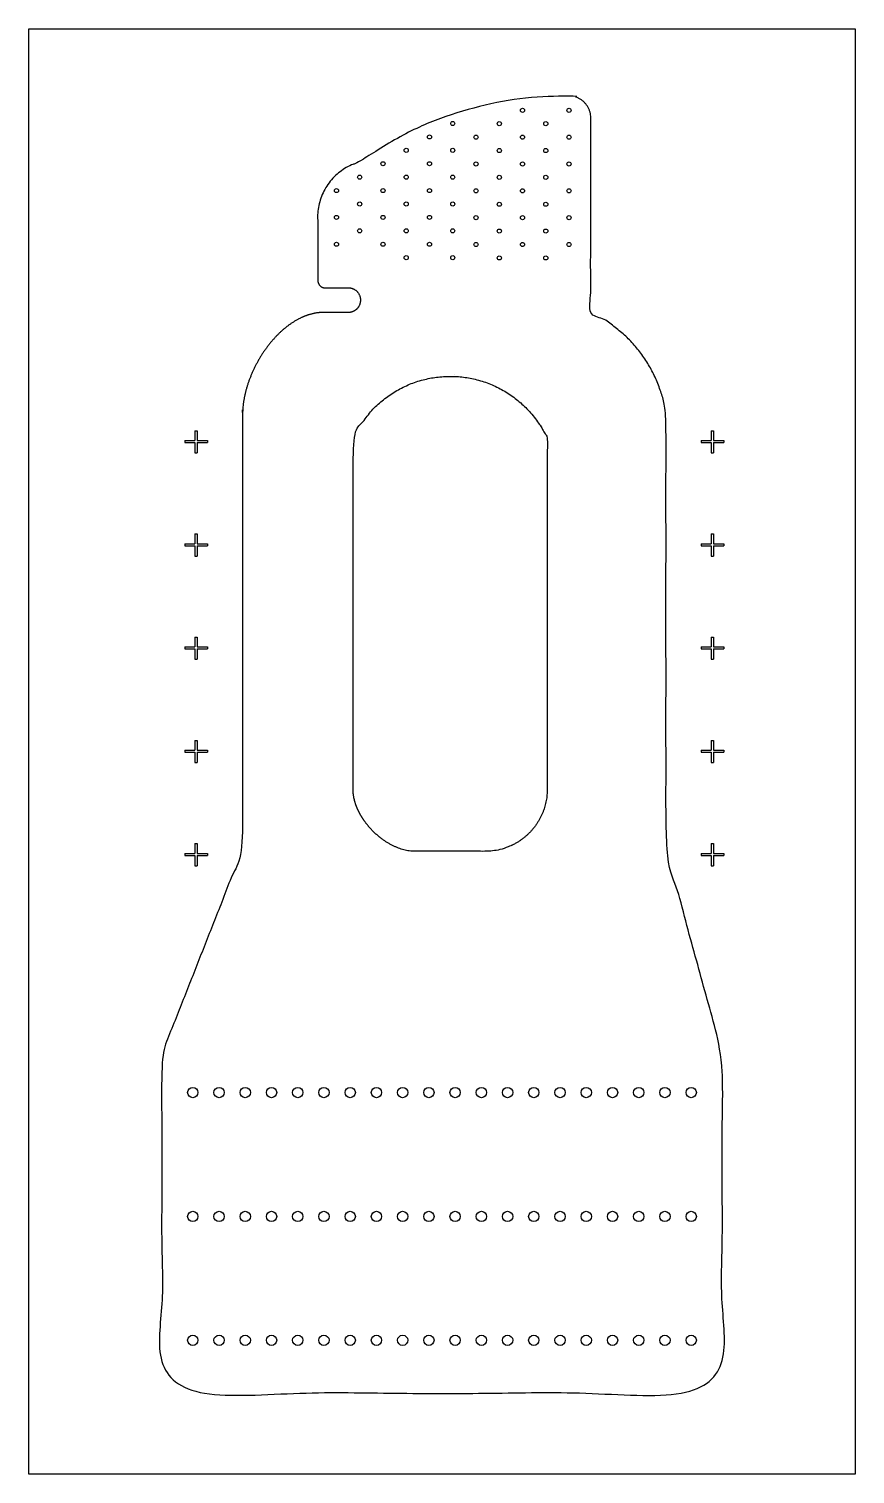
# Model space of a CAD drawing. Header units: millimetres. Extents: x 12 to 52, y 9.8 to 79.8.
import ezdxf

# ---------------------------------------------------------------- set-up
doc = ezdxf.new("R2010")
doc.units = ezdxf.units.MM

# ---------------------------------------------------------------- blocks, each defined once
blk = doc.blocks.new('*U9')
for p, q in [((-0.55, 0.064), (-0.069, 0.064)), ((-0.55, 0.064), (-0.55, -0.036)), ((-0.069, 0.536), (-0.069, 0.064)), ((-0.069, 0.536), (0.05, 0.536)), ((0.05, 0.536), (0.05, 0.064)), ((0.05, 0.064), (0.55, 0.064)), ((0.55, 0.064), (0.55, -0.036)), ((-0.55, -0.036), (-0.069, -0.036)), ((-0.069, -0.036), (-0.069, -0.536)), ((-0.069, -0.536), (0.05, -0.536)), ((0.05, -0.036), (0.55, -0.036)), ((0.05, -0.036), (0.05, -0.536))]:
    blk.add_line(p, q)
blk = doc.blocks.new('*U10')
at = {"color": 0, "linetype": 'ByBlock', "lineweight": -2}
for p in [(0, 20), (25, 20), (0, 15), (25, 15), (0, 10), (25, 10), (0, 5), (25, 5), (0, 0), (25, 0)]:
    blk.add_blockref('*U9', p, dxfattribs=at)
blk = doc.blocks.new('*U11')
blk.add_circle((0, 0), 0.25)
blk = doc.blocks.new('*U12')
at = {"color": 0, "linetype": 'ByBlock', "lineweight": -2}
for p in [(0, 0), (1.27, 0), (2.54, 0), (3.81, 0), (5.08, 0), (6.35, 0), (7.62, 0), (8.89, 0), (10.16, 0), (11.43, 0), (12.7, 0), (13.97, 0), (15.24, 0), (16.51, 0), (17.78, 0), (19.05, 0), (20.32, 0), (21.59, 0), (22.86, 0), (24.13, 0), (0, -6), (1.27, -6), (2.54, -6), (3.81, -6), (5.08, -6), (6.35, -6), (7.62, -6), (8.89, -6), (10.16, -6), (11.43, -6), (12.7, -6), (13.97, -6), (15.24, -6), (16.51, -6), (17.78, -6), (19.05, -6), (20.32, -6), (21.59, -6), (22.86, -6), (24.13, -6), (0, -12), (1.27, -12), (2.54, -12), (3.81, -12), (5.08, -12), (6.35, -12), (7.62, -12), (8.89, -12), (10.16, -12), (11.43, -12), (12.7, -12), (13.97, -12), (15.24, -12), (16.51, -12), (17.78, -12), (19.05, -12), (20.32, -12), (21.59, -12), (22.86, -12), (24.13, -12)]:
    blk.add_blockref('*U11', p, dxfattribs=at)
blk = doc.blocks.new('*U32')
blk.add_circle((0, 0), 0.1)
blk = doc.blocks.new('*U33')
at = {"color": 0, "linetype": 'ByBlock', "lineweight": -2}
for p in [(0, 0), (0, -1.3), (0, -2.6)]:
    blk.add_blockref('*U32', p, dxfattribs=at)
blk = doc.blocks.new('*U34')
blk.add_circle((0, 0), 0.1)
blk = doc.blocks.new('*U35')
at = {"color": 0, "linetype": 'ByBlock', "lineweight": -2}
for p in [(0, 0), (0, -1.3), (0, -2.6)]:
    blk.add_blockref('*U34', p, dxfattribs=at)
blk = doc.blocks.new('*U36')
blk.add_circle((0, 0), 0.1)
blk = doc.blocks.new('*U37')
at = {"color": 0, "linetype": 'ByBlock', "lineweight": -2}
for p in [(0, 0), (0, -1.3), (0, -2.6), (0, -3.9)]:
    blk.add_blockref('*U36', p, dxfattribs=at)
blk = doc.blocks.new('*U38')
blk.add_circle((0, 0), 0.1)
blk = doc.blocks.new('*U39')
at = {"color": 0, "linetype": 'ByBlock', "lineweight": -2}
for p in [(0, 0), (0, -1.3), (0, -2.6), (0, -3.9), (0, -5.2)]:
    blk.add_blockref('*U38', p, dxfattribs=at)
blk = doc.blocks.new('*U40')
blk.add_circle((0, 0), 0.1)
blk = doc.blocks.new('*U41')
at = {"color": 0, "linetype": 'ByBlock', "lineweight": -2}
for p in [(0, 0), (0, -1.3), (0, -2.6), (0, -3.9), (0, -5.2)]:
    blk.add_blockref('*U40', p, dxfattribs=at)
blk = doc.blocks.new('*U42')
blk.add_circle((0, 0), 0.1)
blk = doc.blocks.new('*U43')
at = {"color": 0, "linetype": 'ByBlock', "lineweight": -2}
for p in [(0, 0), (0, -1.3), (0, -2.6), (0, -3.9), (0, -5.2), (0, -6.5)]:
    blk.add_blockref('*U42', p, dxfattribs=at)
blk = doc.blocks.new('*U44')
blk.add_circle((0, 0), 0.1)
blk = doc.blocks.new('*U45')
at = {"color": 0, "linetype": 'ByBlock', "lineweight": -2}
for p in [(0, 0), (0, -1.3), (0, -2.6), (0, -3.9), (0, -5.2)]:
    blk.add_blockref('*U44', p, dxfattribs=at)
blk = doc.blocks.new('*U46')
blk.add_circle((0, 0), 0.1)
blk = doc.blocks.new('*U47')
at = {"color": 0, "linetype": 'ByBlock', "lineweight": -2}
for p in [(0, 0), (0, -1.3), (0, -2.6), (0, -3.9), (0, -5.2), (0, -6.5)]:
    blk.add_blockref('*U46', p, dxfattribs=at)
blk = doc.blocks.new('*U48')
blk.add_circle((0, 0), 0.1)
blk = doc.blocks.new('*U49')
at = {"color": 0, "linetype": 'ByBlock', "lineweight": -2}
for p in [(0, 0), (0, -1.3), (0, -2.6), (0, -3.9), (0, -5.2), (0, -6.5)]:
    blk.add_blockref('*U48', p, dxfattribs=at)
blk = doc.blocks.new('*U50')
blk.add_circle((0, 0), 0.1)
blk = doc.blocks.new('*U51')
at = {"color": 0, "linetype": 'ByBlock', "lineweight": -2}
for p in [(0, 0), (0, -1.3), (0, -2.6), (0, -3.9), (0, -5.2), (0, -6.5)]:
    blk.add_blockref('*U50', p, dxfattribs=at)
blk = doc.blocks.new('*U52')
blk.add_circle((0, 0), 0.1)
blk = doc.blocks.new('*U53')
at = {"color": 0, "linetype": 'ByBlock', "lineweight": -2}
for p in [(0, 0), (0, -1.3), (0, -2.6), (0, -3.9), (0, -5.2), (0, -6.5)]:
    blk.add_blockref('*U52', p, dxfattribs=at)

msp = doc.modelspace()

# ---------------------------------------------------------------- linework, layer by layer
msp.add_line((32.548, 63.067), (32.548, 63.067))
msp.add_lwpolyline([(11.953, 79.801), (51.953, 79.801), (51.953, 9.801), (11.953, 9.801)], close=True)
for points, weights, knots in [([(26.259, 66.073), (26.681, 66.073), (27.103, 66.073), (27.526, 66.073), (27.82, 66.135), (28.009, 66.37), (28.005, 66.671), (28.002, 66.972), (27.809, 67.202), (27.513, 67.258), (27.091, 67.258), (26.669, 67.258), (26.247, 67.258), (26.071, 67.286), (25.952, 67.418), (25.943, 67.596), (25.943, 68.537), (25.943, 69.479), (25.943, 70.42), (25.81, 71.801), (26.588, 72.949), (27.92, 73.337), (30.957, 75.522), (34.53, 76.629), (38.27, 76.542), (38.772, 76.456), (39.115, 76.078), (39.153, 75.57), (39.153, 72.403), (39.153, 69.236), (39.153, 66.068), (41.168, 65.125), (42.49, 63.335), (42.798, 61.132), (42.798, 54.11), (42.798, 47.089), (42.798, 40.067), (43.705, 36.763), (44.611, 33.458), (45.518, 30.154), (45.518, 24.676), (45.518, 19.198), (45.518, 13.72), (36.474, 13.72), (27.431, 13.72), (18.388, 13.72), (18.388, 19.198), (18.388, 24.676), (18.388, 30.154), (19.691, 33.458), (20.995, 36.763), (22.298, 40.067), (22.298, 47.089), (22.298, 54.11), (22.298, 61.132), (22.298, 63.243), (24.148, 66.073), (26.259, 66.073)], [1, 1, 1, 1, 0.848705740036, 0.848705740036, 1, 0.848705740036, 0.848705740036, 1, 1, 1, 1, 0.850742571659, 0.850742571659, 1, 1, 1, 1, 0.846790238995, 0.846790238995, 1, 0.965445065084, 0.965445065084, 1, 0.858924257634, 0.858924257634, 1, 1, 1, 1, 0.919373478481, 0.919373478481, 1, 1, 1, 1, 1, 1, 1, 1, 1, 1, 1, 1, 1, 1, 1, 1, 1, 1, 1, 1, 1, 1, 1, 1, 1], [0, 0, 0, 0, 1, 1, 1, 2.374295, 2.374295, 2.374295, 3.74859, 3.74859, 3.74859, 4.74859, 4.74859, 4.74859, 6.113223, 6.113223, 6.113223, 7.113223, 7.113223, 7.113223, 8.496553, 8.496553, 8.496553, 9.143307, 9.143307, 9.143307, 10.468537, 10.468537, 10.468537, 11.468537, 11.468537, 11.468537, 12.462355, 12.462355, 12.462355, 13.462355, 13.462355, 13.462355, 14.462355, 14.462355, 14.462355, 15.462355, 15.462355, 15.462355, 16.462355, 16.462355, 16.462355, 17.462355, 17.462355, 17.462355, 18.462355, 18.462355, 18.462355, 19.462355, 19.462355, 19.462355, 25.795387, 25.795387, 25.795387, 25.795387]), ([(27.648, 42.967), (27.648, 41.553), (29.234, 39.967), (30.648, 39.967), (31.782, 39.967), (32.915, 39.967), (34.048, 39.967), (35.806, 39.967), (37.048, 41.21), (37.048, 42.967), (37.048, 48.634), (37.048, 54.301), (37.048, 59.967), (36.176, 61.853), (34.426, 62.973), (32.348, 62.973), (30.27, 62.973), (28.52, 61.853), (27.648, 59.967), (27.648, 54.301), (27.648, 48.634), (27.648, 42.967)], [1, 1, 1, 1, 1, 1, 1, 0.804737854124, 0.804737854124, 1, 1, 1, 1, 0.894988706312, 0.894988706312, 1, 0.894988706312, 0.894988706312, 1, 1, 1, 1], [0, 0, 0, 0, 4.242641, 4.242641, 4.242641, 5.242641, 5.242641, 5.242641, 6.813437, 6.813437, 6.813437, 7.813437, 7.813437, 7.813437, 8.951278, 8.951278, 8.951278, 10.089119, 10.089119, 10.089119, 11.089119, 11.089119, 11.089119, 11.089119])]:
    msp.add_rational_spline(points, weights, degree=3, knots=knots)

# ---------------------------------------------------------------- block references
for name, p in [('*U49', (35.852, 75.859)), ('*U53', (38.103, 75.859)), ('*U43', (32.473, 75.22)), ('*U47', (34.726, 75.209)), ('*U51', (36.977, 75.209)), ('*U41', (31.347, 74.57)), ('*U45', (33.6, 74.559)), ('*U39', (30.221, 73.92)), ('*U37', (29.095, 73.27)), ('*U35', (27.969, 72.62)), ('*U33', (26.843, 71.97)), ('*U10', (20.048, 39.803)), ('*U12', (19.888, 28.281))]:
    msp.add_blockref(name, p)

doc.saveas('drawing.dxf')
